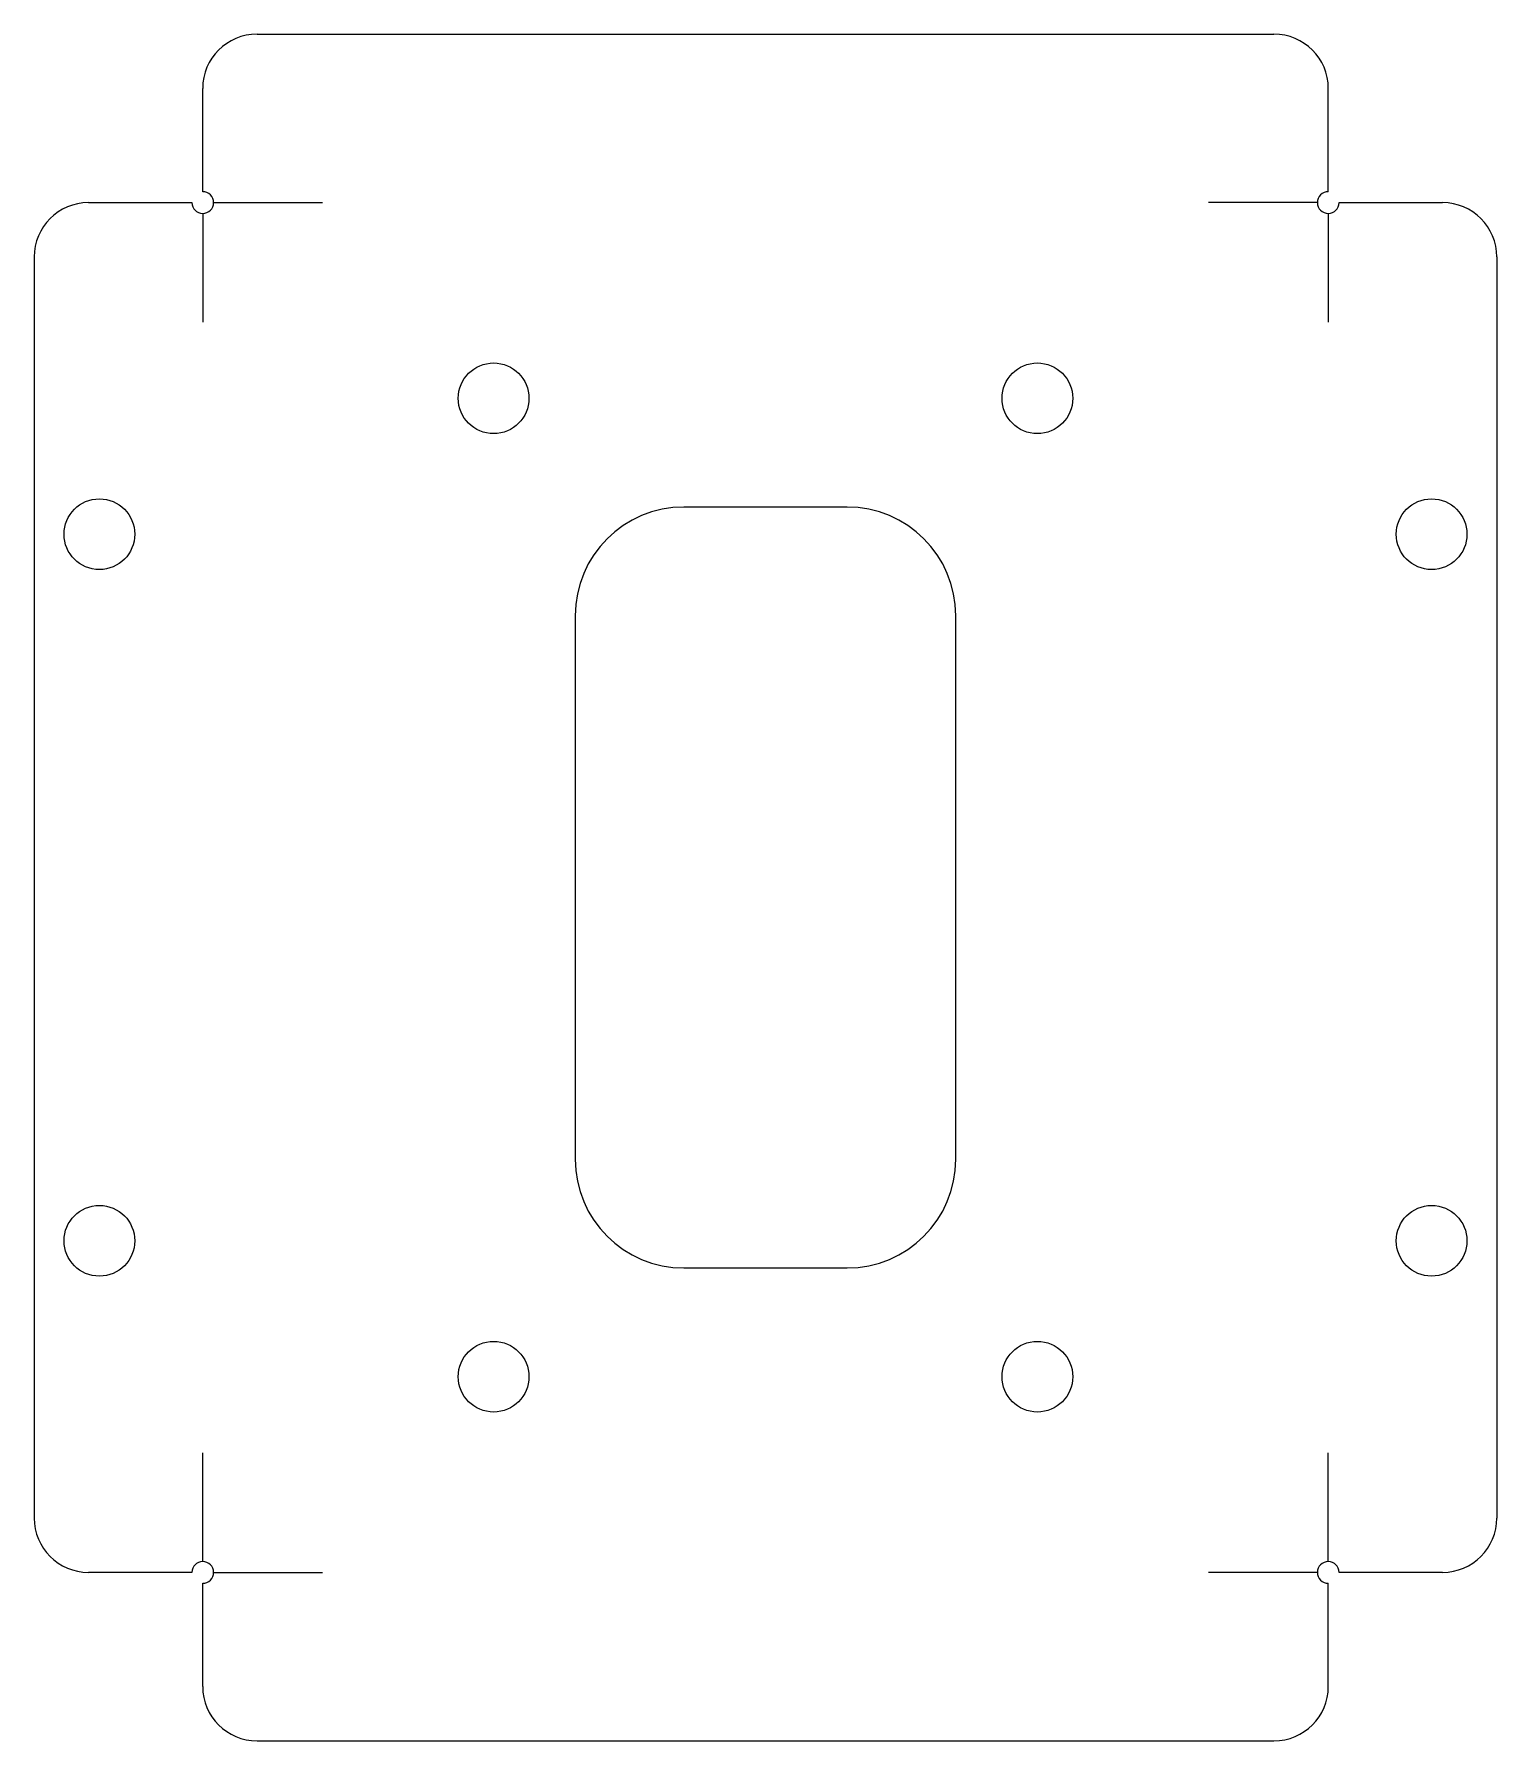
# Model space of a CAD drawing. Header units: millimetres. Extents: x 0 to 859, y 0 to 416.
# Drawn here: x 589.7 to 858.7, y 101.9 to 415.9 of the extents above; entities that cross this region are included whole.
import ezdxf

# ---------------------------------------------------------------- set-up
doc = ezdxf.new("R2010")
doc.units = ezdxf.units.MM
doc.layers.add('MARCADO', color=5, linetype='Continuous')

msp = doc.modelspace()

# ---------------------------------------------------------------- linework, layer by layer
at = {"color": 7, "linetype": 'Continuous', "lineweight": 25}
for p, q in [((630.713, 415.868), (817.713, 415.868)), ((620.713, 386.868), (620.713, 405.868)), ((827.713, 386.868), (827.713, 405.868)), ((599.713, 384.868), (618.713, 384.868)), ((829.713, 384.868), (848.713, 384.868)), ((589.713, 374.868), (589.713, 142.868)), ((858.713, 374.868), (858.713, 142.868)), ((739.213, 328.868), (709.213, 328.868)), ((689.213, 308.868), (689.213, 208.868)), ((759.213, 208.868), (759.213, 308.868)), ((709.213, 188.868), (739.213, 188.868)), ((618.713, 132.868), (599.713, 132.868)), ((848.713, 132.868), (829.713, 132.868)), ((620.713, 111.868), (620.713, 130.868)), ((827.713, 111.868), (827.713, 130.868)), ((630.713, 101.868), (817.713, 101.868))]:
    msp.add_line(p, q, dxfattribs=at)
for centre in [(674.213, 348.868), (774.213, 348.868), (601.713, 323.868), (846.713, 323.868), (601.713, 193.868), (846.713, 193.868), (674.213, 168.868), (774.213, 168.868)]:
    msp.add_circle(centre, 6.5, dxfattribs=at)
for centre, radius, start, end in [((630.713, 405.868), 10, 90, 180), ((817.713, 405.868), 10, 0, 90), ((599.713, 374.868), 10, 90, 180), ((848.713, 374.868), 10, 0, 90), ((709.213, 308.868), 20, 90, 180), ((739.213, 308.868), 20, 0, 90), ((709.213, 208.868), 20, 180, 270), ((739.213, 208.868), 20, 270, 0), ((599.713, 142.868), 10, 180, 270), ((848.713, 142.868), 10, 270, 0), ((630.713, 111.868), 10, 180, 270), ((817.713, 111.868), 10, 270, 0)]:
    msp.add_arc(centre, radius, start, end, dxfattribs=at)
for centre, start, end in [((620.713, 384.868), 180, 90), ((827.713, 384.868), 90, 0), ((620.713, 132.868), 270, 180), ((827.713, 132.868), 0, 270)]:
    msp.add_arc(centre, 2, start, end)
at = {"layer": 'MARCADO'}
for p, q in [((622.713, 384.868), (642.713, 384.868)), ((825.713, 384.868), (805.713, 384.868)), ((620.713, 382.868), (620.713, 362.868)), ((827.713, 382.868), (827.713, 362.868)), ((620.713, 134.868), (620.713, 154.868)), ((827.713, 134.868), (827.713, 154.868)), ((622.713, 132.868), (642.713, 132.868)), ((825.713, 132.868), (805.713, 132.868))]:
    msp.add_line(p, q, dxfattribs=at)

doc.saveas('drawing.dxf')
